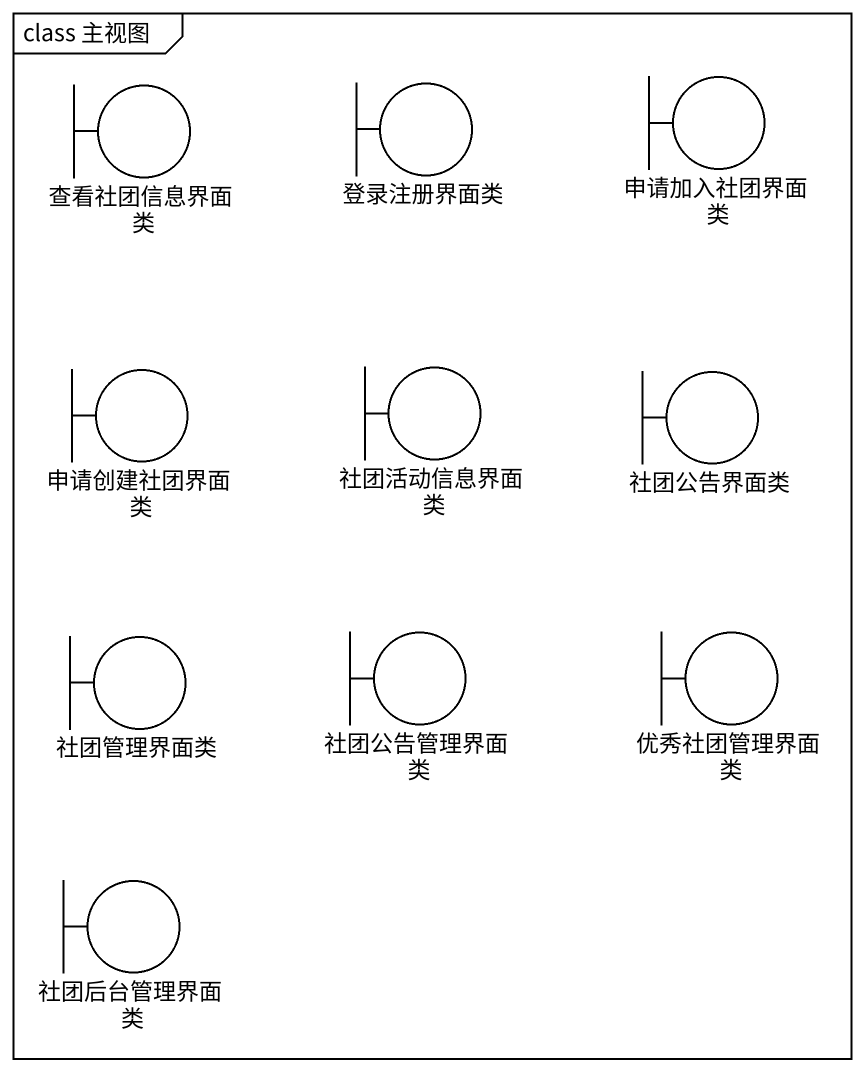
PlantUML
@startuml
mainframe class 主视图
boundary 查看社团信息界面类
boundary 登录注册界面类
boundary 申请加入社团界面类
boundary 申请创建社团界面类
boundary 社团活动信息界面类
boundary 社团公告界面类
boundary 社团公告管理界面类
boundary 优秀社团管理界面类
boundary 社团管理界面类
boundary 社团后台管理界面类
@enduml
